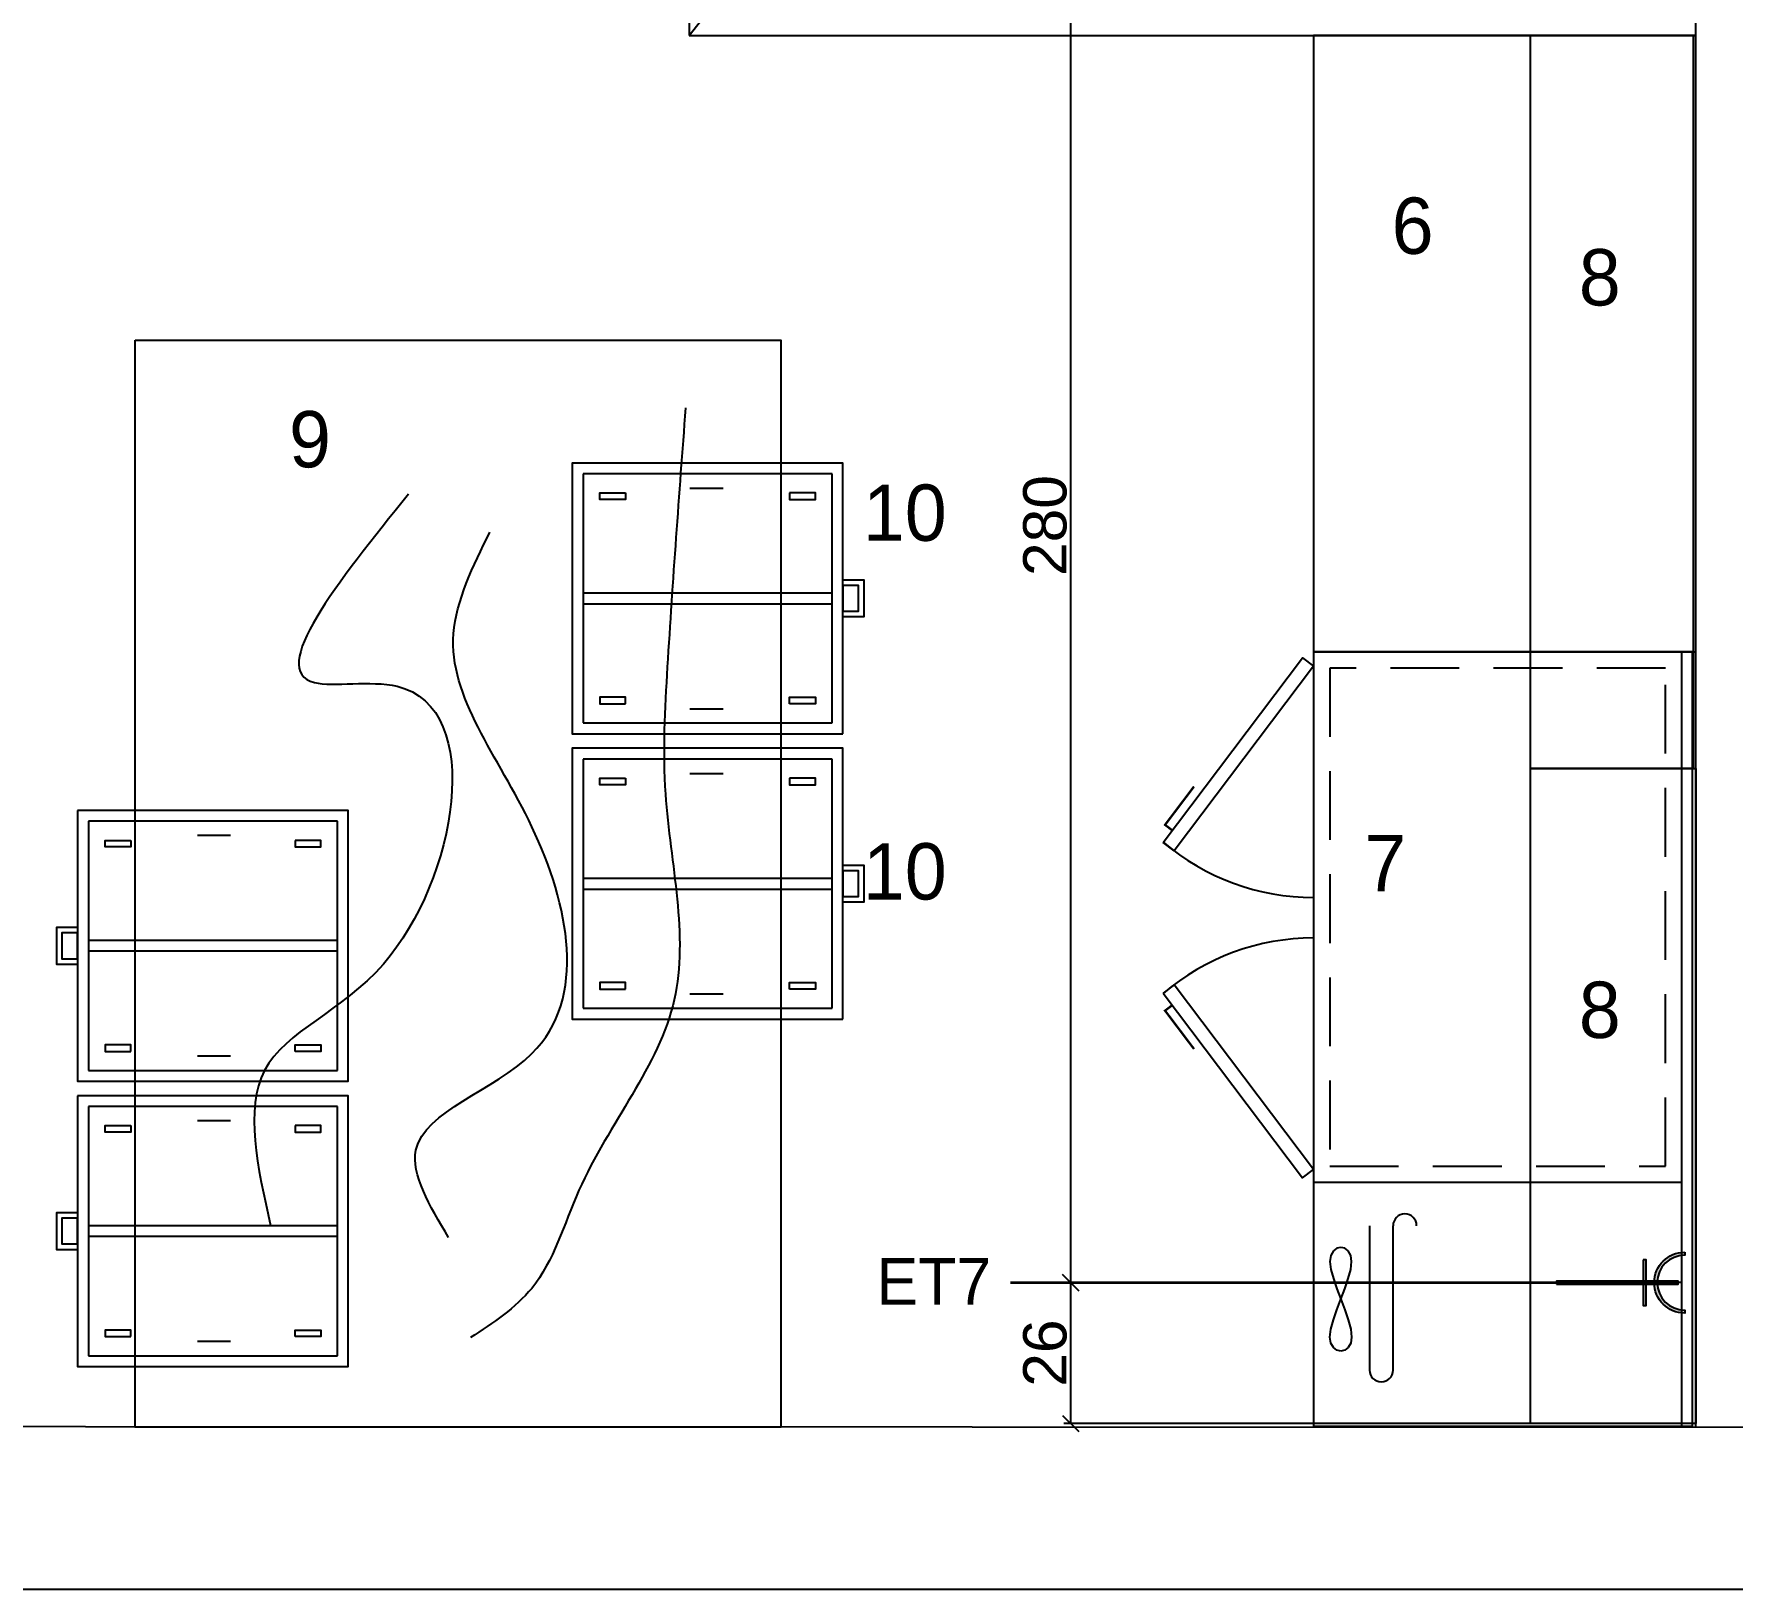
# Model space of a CAD drawing. Header units: millimetres. Extents: x 13502 to 23536, y 11874 to 14203.
# Drawn here: x 18475.1 to 18788.8, y 12582.2 to 12869.4 of the extents above; entities that cross this region are included whole.
import ezdxf
from ezdxf.enums import TextEntityAlignment as Align

# ---------------------------------------------------------------- set-up
doc = ezdxf.new("R2010")
doc.units = ezdxf.units.MM
doc.linetypes.add('DASHED', pattern=[19.049999999999997, 12.7, -6.35])
for name, color, linetype in [('002 Çizgi', 7, 'Continuous'), ('ELEKTRİK', 10, 'Continuous'), ('S2000-002 Çizgi', 7, 'Continuous')]:
    doc.layers.add(name, color=color, linetype=linetype)
doc.layers.add('ELK', color=1, linetype='Continuous', lineweight=35)
doc.styles.get("Standard").update_dxf_attribs({"font": 'arial.ttf'})
doc.styles.add('TAKSİM', font='GOTHIC.TTF', dxfattribs={"height": 20})
doc.dimstyles.new('OLCU50', dxfattribs={"dimtxt": 8, "dimasz": 3, "dimexe": 1.25, "dimexo": 0.625, "dimtad": 1, "dimdec": 0, "dimtxsty": 'Standard', "dimblk": 'OBLIQUE', "dimcen": 2.5, "dimclrd": 256, "dimclre": 251, "dimclrt": 25, "dimadec": 0, "dimazin": 0, "dimtfac": 1, "dimtdec": 0, "dimtmove": 0, "dimatfit": 3, "dimldrblk": 'OBLIQUE', "dimfxl": 1, "dimarcsym": 0})

# ---------------------------------------------------------------- blocks, each defined once
blk = doc.blocks.new('A$C41C33ED8')
at = {"layer": 'S2000-002 Çizgi'}
for points in [[(0, 3.909768349170917), (50, 3.909768349170917), (50, 53.90976834917092), (0, 53.90976834917092)], [(5.514396861452951, 44.08074923546518), (6.739818360216304, 44.08074923546518), (6.739818360216304, 48.82753024089742), (5.514396861452951, 48.82753024089742)], [(44.48560313854705, 44.08074923546518), (43.26018163978369, 44.08074923546518), (43.26018163978369, 48.82753024089742), (44.48560313854705, 48.82753024089742)], [(5.514396861452951, 13.73878746287664), (6.739818360216304, 13.73878746287664), (6.739818360216304, 8.992006457444404), (5.514396861452951, 8.992006457444404)], [(44.48560313854705, 13.73878746287664), (43.26018163978369, 13.73878746287664), (43.26018163978369, 8.992006457444404), (44.48560313854705, 8.992006457444404)], [(22.62660949728342, 3.909768349170917), (22.62660949728342, 1.000005229889211), (27.37339050271657, 1.000005229889211), (27.37339050271657, 3.909768349170917)]]:
    blk.add_lwpolyline(points, close=True, dxfattribs=at)
at = {"layer": 'S2000-002 Çizgi', "linetype": 'DASHED', "ltscale": 10}
blk.add_lwpolyline([(2, 5.909768349170919), (48, 5.909768349170919), (48, 51.9097683491709), (2, 51.9097683491709)], close=True, dxfattribs=at)
at = {"layer": 'S2000-002 Çizgi'}
for points in [[(24, 51.9097683491709), (24, 5.909768349170919)], [(4.622872076985004, 32.15853645357674), (4.622872076985004, 26.03142872572516)], [(45.377127923015, 32.15853645357674), (45.377127923015, 26.03142872572516)], [(21.62660949728342, 3.909768349170917), (21.62660949728342, 5.2298892115e-06), (28.37339050271658, 5.2298892115e-06), (28.37339050271658, 3.909768349170917)]]:
    blk.add_lwpolyline(points, dxfattribs=at)
at = {"layer": 'S2000-002 Çizgi', "ltscale": 15}
blk.add_lwpolyline([(26, 51.9097683491709), (26, 5.909768349170919)], dxfattribs=at)
blk = doc.blocks.new('143-70')
at = {"layer": '002 Çizgi', "color": 7}
for p, q in [((40.89778364411177, -78.32040434829833), (40.89778364411177, 64.67959565170167)), ((-16.76635208928201, -41.31727072468493), (-16.76635208928201, -67.98906914403051)), ((-12.42054809781985, -67.98906914403051), (-12.42054809781985, -41.31727072468493)), ((-23.90404790711182, -46.79303240914669), (-24.07607764042768, -47.93684150460831)), ((-23.45051497381792, -45.97602591238683), (-23.90404790711182, -46.79303240914669)), ((-22.80931324054836, -45.48582201433237), (-23.45051497381792, -45.97602591238683)), ((-22.07427710728371, -45.32242071498331), (-22.80931324054836, -45.48582201433237)), ((-21.33924097401905, -45.48582201433237), (-22.07427710728371, -45.32242071498331)), ((-20.69803924074222, -45.97602591239047), (-21.33924097401905, -45.48582201433237)), ((-20.24450630744832, -46.79303240914669), (-20.69803924074222, -45.97602591239047)), ((-20.07247657413245, -47.93684150460831), (-20.24450630744832, -46.79303240914669)), ((-24.07607764042768, -47.93684150460831), (-23.90404790711182, -49.39383642382745)), ((-23.90404790711182, -49.39383642382745), (-23.45051497381792, -51.09593329207564)), ((-20.69803924074222, -51.09593329207564), (-20.24450630744832, -49.39383642382745)), ((-20.24450630744832, -49.39383642382745), (-20.07247657413245, -47.93684150460831)), ((-23.45051497381792, -51.09593329207564), (-22.80931324054109, -52.96143145967653)), ((-22.80931324054109, -52.96143145967653), (-22.07427710727643, -54.90863027695013)), ((-22.07427710727643, -54.90863027695013), (-21.33924097401177, -52.96143145967653)), ((-21.33924097401177, -52.96143145967653), (-20.69803924074222, -51.09593329207564)), ((-22.80931324054109, -56.85582909422374), (-22.07427710727643, -54.90863027695013)), ((-22.07427710727643, -54.90863027695013), (-21.33924097401177, -56.85582909422374)), ((-23.90404790711182, -60.42342413007282), (-23.45051497381792, -58.72132726182463)), ((-23.45051497381792, -58.72132726182463), (-22.80931324054109, -56.85582909422374)), ((-21.33924097401177, -56.85582909422374), (-20.69803924074222, -58.72132726182463)), ((-20.69803924074222, -58.72132726182463), (-20.24450630744832, -60.42342413006918)), ((-24.07607764042768, -61.88041904929196), (-23.90404790711182, -60.42342413007282)), ((-23.90404790711182, -63.02422814475358), (-24.07607764042768, -61.88041904929196)), ((-20.24450630744832, -60.42342413006918), (-20.07247657413245, -61.88041904929196)), ((-20.07247657413245, -61.88041904929196), (-20.24450630744832, -63.02422814475358)), ((-23.45051497381792, -63.8412346415098), (-23.90404790711182, -63.02422814475358)), ((-22.80931324054836, -64.3314385395679), (-23.45051497381792, -63.8412346415098)), ((-22.07427710728371, -64.49483983891696), (-22.80931324054836, -64.3314385395679)), ((-21.33924097401905, -64.3314385395679), (-22.07427710728371, -64.49483983891696)), ((-20.69803924074222, -63.8412346415098), (-21.33924097401905, -64.3314385395679)), ((-20.24450630744832, -63.02422814475358), (-20.69803924074222, -63.8412346415098))]:
    blk.add_line(p, q, dxfattribs=at)
for points in [[(-54.91777285429271, 29.47483667977576), (-29.14884517380415, 63.58531697832586), (-27.10221635588823, 62.03918131749742), (-52.87114403637679, 27.92870101894732)], [(-27.10221635588823, -78.32040434829833), (42.89778364411177, -78.32040434829833), (42.89778364411177, 64.67959565170167), (-27.10221635588823, 64.67959565170167)], [(-54.91777285429271, 1.642925761731021), (-29.14884517380415, -32.46755453681908), (-27.10221635588823, -30.92141887599064), (-52.87114403637679, 3.189061422559462)]]:
    blk.add_lwpolyline(points, close=True, dxfattribs=at)
at = {"layer": '002 Çizgi', "color": 7, "linetype": 'DASHED'}
blk.add_lwpolyline([(37.89778364411177, -30.32040434829833), (37.89778364411177, 61.67959565170167), (-24.10221635588823, 61.67959565170167), (-24.10221635588823, -30.32040434829833)], close=True, dxfattribs=at)
at = {"layer": '002 Çizgi', "color": 7, "const_width": 0.4275}
for points in [[(-53.22222227705061, 31.71924689649677), (-54.54105438073748, 32.71556500181759), (-50.28409769751306, 38.35052346323937), (-49.19410072384926, 39.79335883290332)], [(-53.22222227705061, -0.6014844549899863), (-54.54105438073748, -1.597802560310811), (-50.28409769751306, -7.232761021732586), (-49.19410072384926, -8.675596391396539)]]:
    blk.add_lwpolyline(points, dxfattribs=at)
at = {"layer": '002 Çizgi', "color": 7}
blk.add_lwpolyline([(40.89778364411177, -33.32040434829833), (-27.10221635588823, -33.32040434829833)], dxfattribs=at)
for centre, radius, start, end in [((-27.10221635588823, 62.03918131749742), 42.74999999999999, 229.49078733622, 270), ((-27.10221635588823, -30.92141887599064), 42.74999999999999, 90, 130.5092126637801), ((-10.2476461020924, -41.31727072468493), 2.172901995727443, 0, 180), ((-14.59345009354729, -67.98906914403051), 2.172901995734719, 180, 0)]:
    blk.add_arc(centre, radius, start, end, dxfattribs=at)
blk = doc.blocks.new('A$C50025146')
at = {"layer": 'ELEKTRİK'}
for points in [[(16.0258407970905, 9.846670621633166), (16.5885051934838, 9.846670621633166), (16.5885051934838, 1.406704675742731), (16.0258407970905, 1.406704675742731)], [(6.940050297998823e-05, 5.345355450490388), (6.940050297998823e-05, 5.908019846885509), (22.50664525620232, 5.908019846885509), (22.50664525620232, 5.345355450490388)]]:
    blk.add_hatch(color=256, dxfattribs=at).paths.add_polyline_path(points)
h = blk.add_hatch(color=256, dxfattribs=at)
edge = h.paths.add_edge_path()
edge.add_line((23.70435837441619, 11.25333161261187), (23.70435837441619, 10.69066721622039))
edge.add_ellipse((23.70435837441619, 5.626687648689767), major_axis=(3.580774291992597, -3.580774291992606), ratio=0.9999999999999413, start_angle=134.9999999999983, end_angle=314.9999999999983)
edge.add_line((23.70435837441619, 0.5627080811555061), (23.70435837441619, 4.368476402305532e-05))
edge.add_ellipse((23.70435837441619, 5.626687648689767), major_axis=(3.978638102213783, 3.978638102213774), ratio=0.9999999999999128, start_angle=45.0000000000025, end_angle=225.0000000000025, ccw=False)
for points, elevation in [([(16.0258407970905, 1.406704675742731), (16.0258407970905, 9.846670621633166), (16.5885051934838, 9.846670621633166), (16.5885051934838, 1.406704675742731)], 4.791194770819646e-08), ([(6.940050297998823e-05, 5.908019846885509), (22.50664525620232, 5.908019846885509), (22.50664525620232, 5.345355450490388), (6.940050297998823e-05, 5.345355450490388)], 4.794507297291503e-08)]:
    blk.add_lwpolyline(points, close=True, dxfattribs=dict(at, elevation=elevation))
at = {"layer": 'ELEKTRİK', "elevation": 4.798666618537076e-08}
blk.add_lwpolyline([(23.70435837441437, 4.368476402305532e-05), (23.70435837441619, 0.5627080811555061, -0.9999999999999944), (23.70435837441619, 10.69066721622039), (23.70435837441619, 11.25333161261187, 0.9999999999999944)], format="xyb", close=True, dxfattribs=at)
blk = doc.blocks.new('_Oblique')
at = {"color": 0, "linetype": 'ByBlock', "lineweight": -2}
blk.add_line((-0.5, -0.5), (0.5, 0.5), dxfattribs=at)
blk = doc.blocks.new('*D80')
at = {"color": 251, "lineweight": -2, "transparency": 16777216}
for p, q in [((18779.42226518055, 12918.43588696087), (18665.36134187623, 12918.43588696087)), ((18779.42226518055, 12638.76849550571), (18665.36134187623, 12638.76849550571))]:
    blk.add_line(p, q, dxfattribs=at)
at = {"lineweight": -2, "transparency": 16777216}
blk.add_line((18666.61134187623, 12918.43588696087), (18666.61134187623, 12638.76849550571), dxfattribs=at)
at = {"layer": 'Defpoints', "color": 0, "transparency": 16777216}
for p in [(18780.04726518055, 12918.43588696087), (18666.61134187623, 12638.76849550571), (18780.04726518055, 12638.76849550571)]:
    blk.add_point(p, dxfattribs=at)
at = {"lineweight": -2, "transparency": 16777216, "xscale": 3, "yscale": 3, "zscale": 3}
for p, rotation in [((18666.61134187623, 12918.43588696087), 90), ((18666.61134187623, 12638.76849550571), 270)]:
    blk.add_blockref('_Oblique', p, dxfattribs=dict(at, rotation=rotation))
at = {"color": 25, "transparency": 16777216, "insert": (18661.90175797445, 12778.60219123329), "char_height": 8, "attachment_point": 5, "rotation": 90}
blk.add_mtext('280', dxfattribs=at)
blk = doc.blocks.new('*D81')
at = {"color": 251, "lineweight": -2, "transparency": 16777216}
for p, q in [((18779.42226518055, 12638.76849550571), (18665.36134187624, 12638.76849550571)), ((18781.50380133314, 12612.74843855519), (18665.36134187624, 12612.74843855519))]:
    blk.add_line(p, q, dxfattribs=at)
at = {"lineweight": -2, "transparency": 16777216}
blk.add_line((18666.61134187624, 12638.76849550571), (18666.61134187624, 12612.74843855519), dxfattribs=at)
at = {"layer": 'Defpoints', "color": 0, "transparency": 16777216}
for p in [(18780.04726518055, 12638.76849550571), (18666.61134187624, 12612.74843855519), (18782.12880133314, 12612.74843855519)]:
    blk.add_point(p, dxfattribs=at)
at = {"lineweight": -2, "transparency": 16777216, "xscale": 3, "yscale": 3, "zscale": 3}
for p, rotation in [((18666.61134187624, 12638.76849550571), 90), ((18666.61134187624, 12612.74843855519), 270)]:
    blk.add_blockref('_Oblique', p, dxfattribs=dict(at, rotation=rotation))
at = {"color": 25, "transparency": 16777216, "insert": (18661.90175797446, 12625.75846703044), "char_height": 8, "attachment_point": 5, "rotation": 90}
blk.add_mtext('26', dxfattribs=at)

msp = doc.modelspace()

# ---------------------------------------------------------------- linework, layer by layer
msp.add_line((18596.17015049436, 12869.10609863971), (18782.12880133313, 13107.40061736326))
for points in [[(19352.96992092936, 13362.13676314253), (19352.96992092936, 13242.17944136434), (19342.78091972936, 13242.17944136434), (19343.47565593555, 12662.30536161521), (19302.43956424557, 12662.30536161521), (19303.41160839692, 12611.82166045613), (18157.09686818158, 12612.28435476945), (18157.09686818158, 12661.84266730189), (18107.30790322868, 12662.30536161521), (18107.77059754201, 12612.28435476945), (17620.76051700203, 12611.82166045613), (17621.22460078777, 12662.30536161521), (17591.35094392155, 12662.30536161521), (17591.35094392155, 12682.2220591743), (17450.31949406475, 12682.2220591743), (17450.31949406475, 12792.22103217295), (17405.39229308278, 12792.22103217295), (17405.39229308278, 12582.18004548278), (19362.9282697089, 12582.18004548278), (19362.9282697089, 13362.13676314253)], [(18596.17015049436, 12869.10609863971), (18782.12880133313, 12869.10609863971), (18782.12880133313, 13107.40061736326), (18596.17015049436, 13107.40061736326)], [(18711.49636072209, 12755.28435476945), (18782.12880133313, 12755.28435476945), (18782.12880133313, 12869.10609863971), (18711.49636072209, 12869.10609863971)], [(18751.5654103614, 12869.10609863971), (18781.59209703848, 12869.10609863971), (18781.59209703848, 12733.73126047914), (18751.5654103614, 12733.73126047914)], [(18493.81327576382, 12812.83246593823), (18613.0684356666, 12812.83246593823), (18613.0684356666, 12612.10030806403), (18493.81327576382, 12612.10030806403)], [(18751.56040826072, 12733.74753237752), (18782.12880133313, 12733.74753237752), (18782.12880133313, 12612.74843855519), (18751.56040826072, 12612.74843855519)]]:
    msp.add_lwpolyline(points, close=True)
msp.add_lwpolyline([(18782.12880133313, 12612.28435476945), (18782.12880133313, 13107.40061736326), (18796.9489140836, 13107.40061736326), (18796.9489140836, 12612.02608721638)])
for points in [[(18595.47541428817, 12800.32651949058), (18592.11775420365, 12752.50574220983), (18591.77108083676, 12729.00003740956), (18593.3912056696, 12691.02158796191), (18575.79214809437, 12655.82208333903), (18567.06389947878, 12637.71768346993), (18555.76012432505, 12628.61135035115)], [(18544.31819967713, 12784.3966123008), (18526.92857176812, 12749.61147117483), (18542.21276830432, 12748.91673496864), (18539.66586537243, 12697.62158192073), (18517.73775546801, 12677.97495570885), (18518.82308445049, 12649.33741559045)], [(18551.70772803434, 12647.13788076165), (18545.68644933528, 12663.23213971427), (18567.10725078077, 12681.06393391858), (18567.10725078077, 12722.95483250111), (18552.63381139719, 12758.64304185532), (18559.34913156623, 12777.40091942248)]]:
    msp.add_spline(points, degree=3)
at = {"layer": 'ELK', "color": 1}
msp.add_line((18655.50881926394, 12638.76849550569), (18756.34297620661, 12638.76849550572), dxfattribs=at)

# ---------------------------------------------------------------- block references
at = {"layer": 'ELEKTRİK', "xscale": -1, "rotation": 180}
msp.add_blockref('A$C50025146', (18756.34290680613, 12644.39518315439, -4.794507297291503e-08), dxfattribs=at)
at = {"layer": 'S2000-002 Çizgi'}
for p, rotation in [((18628.45420507581, 12740.15332514413), 89.99999999999999), ((18628.45420507581, 12687.45864503444), 89.99999999999999), ((18479.27750453806, 12725.97495570885), 270), ((18479.27750453806, 12673.28027559917), 270)]:
    msp.add_blockref('A$C41C33ED8', p, dxfattribs=dict(at, rotation=rotation))
msp.add_blockref('143-70', (18738.59857707798, 12690.60475911775), dxfattribs=at)

# ---------------------------------------------------------------- texts
at = {"style": 'TAKSİM'}
for s, p in [('6', (18725.91720917233, 12828.78463318121)), ('8', (18760.49354404671, 12819.25397828556)), ('9', (18522.24950667924, 12789.34479150049)), ('10', (18628.25836619884, 12775.78325956918)), ('10', (18628.25836619884, 12709.53153921939)), ('7', (18720.86844258314, 12711.06474027037)), ('8', (18760.49354404671, 12683.9609954677))]:
    msp.add_text(s, height=10.4, dxfattribs=at).set_placement(p)
at = {"layer": 'ELK', "color": 1, "style": 'TAKSİM'}
msp.add_text('ET7', height=8.64, dxfattribs=at).set_placement((18641.34399685162, 12634.67506177122), align=Align.CENTER)

# ---------------------------------------------------------------- dimensions: what is measured, and where the dimension line sits
for base, p1, p2, picture, middle in [((18666.61134187623, 12638.76849550571), (18780.04726518054, 12918.43588696087), (18780.04726518054, 12638.76849550571), '*D80', (18661.90175797445, 12778.60219123329)), ((18666.61134187624, 12612.74843855519), (18780.04726518054, 12638.76849550571), (18782.12880133313, 12612.74843855519), '*D81', (18661.90175797446, 12625.75846703044))]:
    dim = msp.add_linear_dim(base=base, p1=p1, p2=p2, angle=90, dimstyle='OLCU50', override={"dimtmove": 1})
    dim.commit()
    dim.dimension.update_dxf_attribs({"geometry": picture, "text_midpoint": middle})

doc.saveas('drawing.dxf')
